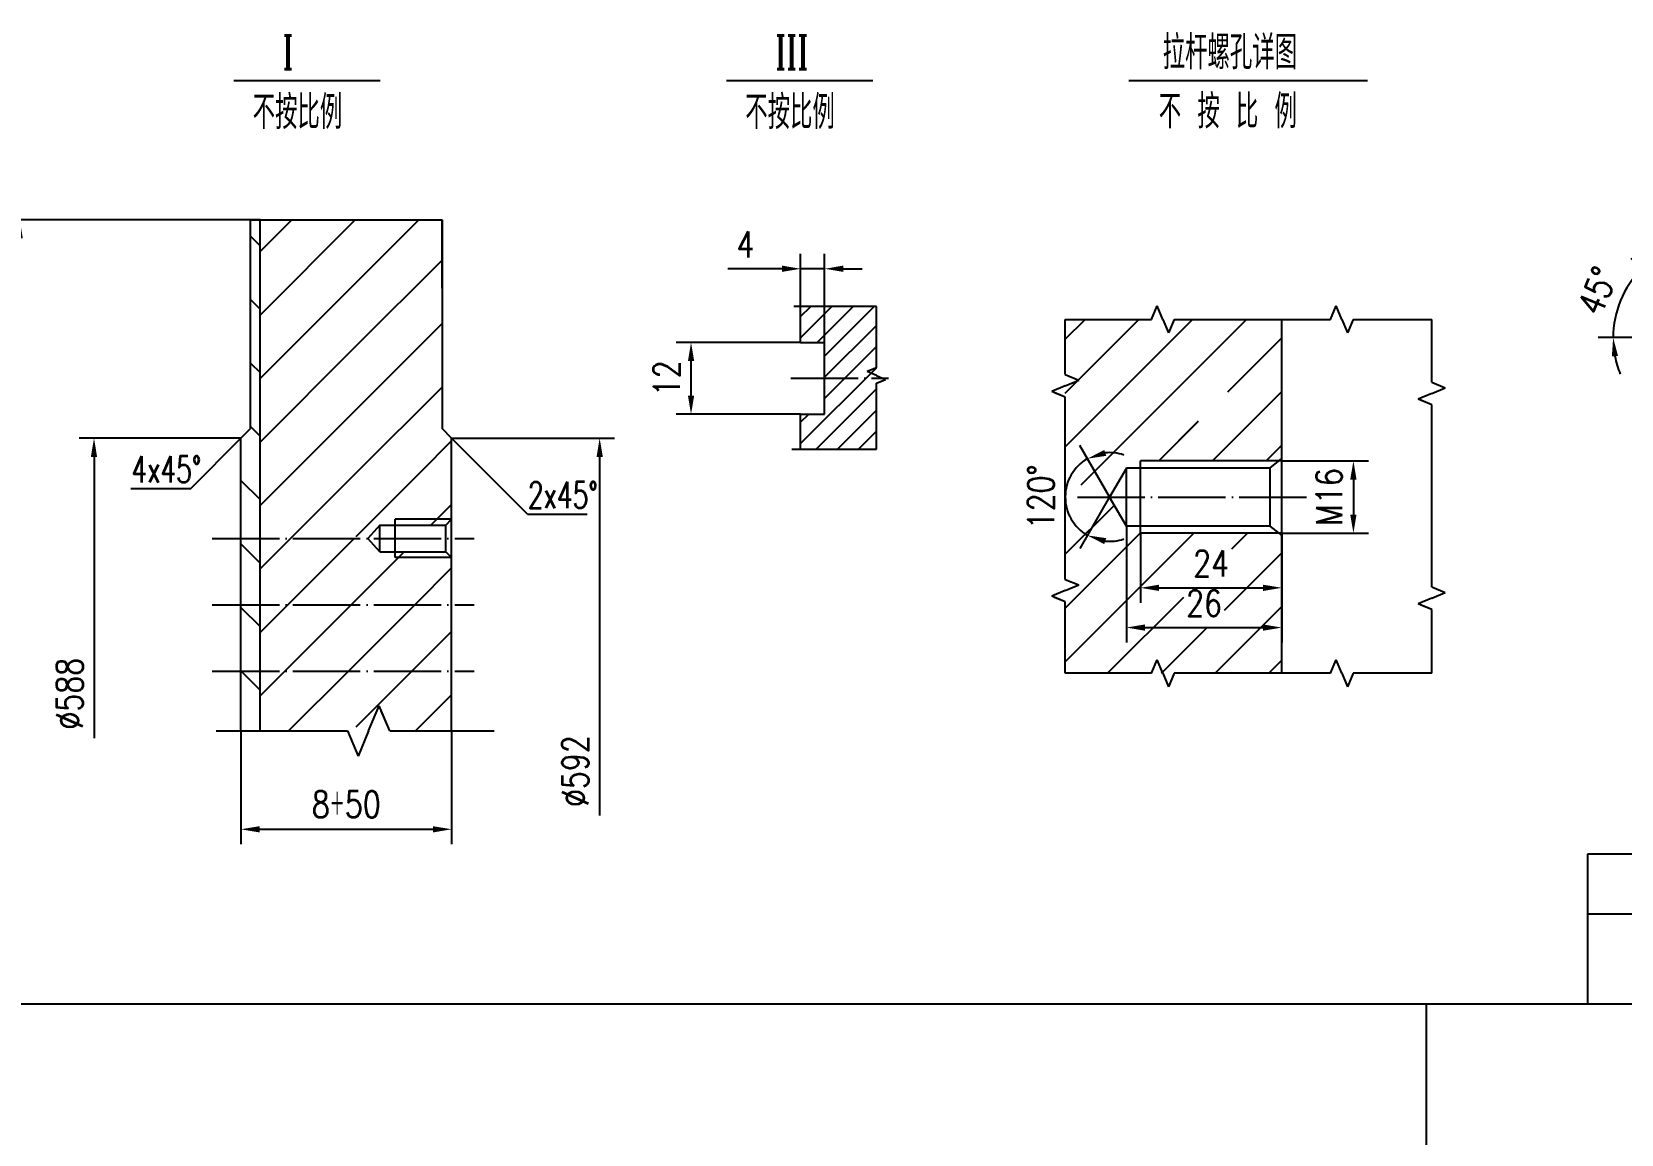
# Model space of a CAD drawing. Header units: millimetres. Extents: x -1044 to 22870, y -8556 to -3804.
# Drawn here: x 11493 to 13193, y -6320 to -5141 of the extents above; entities that cross this region are included whole.
import ezdxf

# ---------------------------------------------------------------- set-up
doc = ezdxf.new("R2010")
doc.units = ezdxf.units.MM
doc.header["$LTSCALE"] = 80
for name, pattern in [('ACAD_ISO05W100', [34, 24, -3, 0.5, -3, 0.5, -3]), ('DASHDOT-M', [36, 30, -3, 0, -3]), ('DIVIDE-M', [39, 30, -3, 0, -3, 0, -3])]:
    doc.linetypes.add(name, pattern=pattern)
for name, color, linetype in [('7', 7, 'Continuous'), ('CDR_DEFSET', 7, 'Continuous'), ('CDR_DIM', 7, 'Continuous'), ('CDR_DWG1', 4, 'Continuous'), ('CDR_DWG3', 1, 'DASHDOT-M'), ('CDR_DWG4', 3, 'DIVIDE-M'), ('中止线', 3, 'ACAD_ISO05W100'), ('中止线层', 3, 'DIVIDE-M'), ('尺寸线', 7, 'Continuous'), ('尺寸线层', 7, 'Continuous'), ('标注线', 7, 'Continuous'), ('轮廓线', 4, 'Continuous'), ('轮廓线层', 4, 'Continuous')]:
    doc.layers.add(name, color=color, linetype=linetype)
doc.styles.add('HZ', font='ROMANS.shx', dxfattribs={"width": 0.7, "height": 3, "bigfont": 'HZ.shx'})
doc.styles.add('ROMANC', font='romanc', dxfattribs={"bigfont": 'hz'})
doc.styles.add('TH_GBDIM', font='romans.shx', dxfattribs={"width": 0.8, "bigfont": 'gbcbig.shx'})
doc.dimstyles.new('TH_GBDIM', dxfattribs={"dimscale": 8, "dimtxt": 3.5, "dimasz": 2.5, "dimexe": 2, "dimexo": 0, "dimgap": 1.5, "dimtad": 1, "dimdec": 0, "dimzin": 0, "dimdsep": 46, "dimtxsty": 'TH_GBDIM', "dimcen": 2.5, "dimclrd": 256, "dimclre": 256, "dimclrt": 256, "dimadec": 0, "dimazin": 0, "dimtfac": 0.714286, "dimtdec": 0, "dimtmove": 0, "dimatfit": 3, "dimfxl": 0, "dimtzin": 0, "dimlwd": -1, "dimlwe": -1, "dimarcsym": 0})

# ---------------------------------------------------------------- blocks, each defined once
blk = doc.blocks.new('*D211')
at = {"layer": 'Defpoints', "color": 0, "ltscale": 0.001}
for p in [(11716.9, -5888.4), (11942.2, -5888.4), (11942.2, -5993.5)]:
    blk.add_point(p, dxfattribs=at)
at = {"layer": '尺寸线层', "ltscale": 0.001}
for p, q in [((11716.9, -5888.4), (11716.9, -6009.5)), ((11942.2, -5888.4), (11942.2, -6009.5)), ((11736.9, -5993.5), (11922.2, -5993.5))]:
    blk.add_line(p, q, dxfattribs=at)
for points in [[(11736.9, -5990.2), (11736.9, -5996.9), (11716.9, -5993.5)], [(11922.2, -5990.2), (11922.2, -5996.9), (11942.2, -5993.5)]]:
    blk.add_solid(points, dxfattribs=at)
at = {"layer": '尺寸线层', "ltscale": 0.001, "insert": (11829.6, -5966.8), "char_height": 28, "attachment_point": 5, "style": 'TH_GBDIM'}
blk.add_mtext('8＋50{}{}', dxfattribs=at)
blk = doc.blocks.new('*D212')
at = {"layer": 'Defpoints', "color": 0, "ltscale": 0.001}
for p in [(11942.2, -5575.3), (11920.5, -6287.2), (12100.5, -6287.2)]:
    blk.add_point(p, dxfattribs=at)
at = {"layer": '尺寸线层', "ltscale": 0.001}
for p, q in [((11942.2, -5575.3), (12116.5, -5575.3)), ((12100.5, -5595.3), (12100.5, -5978.8))]:
    blk.add_line(p, q, dxfattribs=at)
blk.add_solid([(12097.2, -5595.3), (12103.9, -5595.3), (12100.5, -5575.3)], dxfattribs=at)
at = {"layer": '尺寸线层', "ltscale": 0.001, "insert": (12074.5, -5931.3), "char_height": 28, "attachment_point": 5, "rotation": 90, "style": 'TH_GBDIM'}
blk.add_mtext('%%c592{}{}', dxfattribs=at)
blk = doc.blocks.new('*D214')
at = {"layer": 'Defpoints', "color": 0, "ltscale": 0.001}
for p in [(11737.4, -5341.8), (11480.5, -6124.8), (11718.6, -6124.8)]:
    blk.add_point(p, dxfattribs=at)
at = {"layer": '尺寸线层', "ltscale": 0.001}
for p, q in [((11737.4, -5341.8), (11464.5, -5341.8)), ((11480.5, -5361.8), (11480.5, -5780.8))]:
    blk.add_line(p, q, dxfattribs=at)
blk.add_solid([(11477.1, -5361.8), (11483.8, -5361.8), (11480.5, -5341.8)], dxfattribs=at)
at = {"layer": '尺寸线层', "ltscale": 0.001, "insert": (11454.5, -5733.3), "char_height": 28, "attachment_point": 5, "rotation": 90, "style": 'TH_GBDIM'}
blk.add_mtext('%%c652{}{}', dxfattribs=at)
blk = doc.blocks.new('*D213')
at = {"layer": 'Defpoints', "color": 0, "ltscale": 0.001}
for p in [(11716.9, -5575.3), (11559.9, -6121.6), (11650.4, -6121.6)]:
    blk.add_point(p, dxfattribs=at)
at = {"layer": '尺寸线层', "ltscale": 0.001}
for p, q in [((11716.9, -5575.3), (11543.9, -5575.3)), ((11559.9, -5595.3), (11559.9, -5896))]:
    blk.add_line(p, q, dxfattribs=at)
blk.add_solid([(11556.5, -5595.3), (11563.2, -5595.3), (11559.9, -5575.3)], dxfattribs=at)
at = {"layer": '尺寸线层', "ltscale": 0.001, "insert": (11533.9, -5848.5), "char_height": 28, "attachment_point": 5, "rotation": 90, "style": 'TH_GBDIM'}
blk.add_mtext('%%c588{}{}', dxfattribs=at)
blk = doc.blocks.new('*D219')
for p, q in [((12315.4, -5472.9), (12182.2, -5472.9)), ((12198.2, -5529.7), (12198.2, -5492.9)), ((12315.4, -5549.7), (12182.2, -5549.7))]:
    blk.add_line(p, q)
for points in [[(12194.9, -5492.9), (12201.6, -5492.9), (12198.2, -5472.9)], [(12194.9, -5529.7), (12201.6, -5529.7), (12198.2, -5549.7)]]:
    blk.add_solid(points)
at = {"layer": 'Defpoints', "color": 0}
for p in [(12198.2, -5472.9), (12315.4, -5472.9), (12315.4, -5549.7)]:
    blk.add_point(p, dxfattribs=at)
at = {"insert": (12172.2, -5511.3), "char_height": 28, "attachment_point": 5, "rotation": 90, "style": 'TH_GBDIM'}
blk.add_mtext('12{}{}', dxfattribs=at)
blk = doc.blocks.new('*D220')
for p, q in [((12315.4, -5472.9), (12315.4, -5378.2)), ((12341, -5472.9), (12341, -5378.2)), ((12295.4, -5394.2), (12237.4, -5394.2)), ((12341, -5394.2), (12315.4, -5394.2)), ((12361, -5394.2), (12381, -5394.2))]:
    blk.add_line(p, q)
for points in [[(12295.4, -5390.8), (12295.4, -5397.5), (12315.4, -5394.2)], [(12361, -5390.8), (12361, -5397.5), (12341, -5394.2)]]:
    blk.add_solid(points)
at = {"layer": 'Defpoints', "color": 0}
for p in [(12315.4, -5394.2), (12315.4, -5472.9), (12341, -5472.9)]:
    blk.add_point(p, dxfattribs=at)
at = {"insert": (12256.4, -5368.2), "char_height": 28, "attachment_point": 5, "style": 'TH_GBDIM'}
blk.add_mtext('4{}{}', dxfattribs=at)
blk = doc.blocks.new('*D223')
at = {"layer": 'Defpoints', "color": 0, "ltscale": 0.001}
for p in [(13198, -5415.9), (13271.5, -5451.4), (13287.9, -5467.8), (13287.9, -5467.8), (13416.4, -5467.8)]:
    blk.add_point(p, dxfattribs=at)
at = {"layer": '尺寸线', "ltscale": 0.001}
for p, q in [((13271.5, -5451.4), (13203.2, -5383.1)), ((13287.9, -5467.8), (13168.1, -5467.8))]:
    blk.add_line(p, q, dxfattribs=at)
for start, end in [(112.8907, 123.9454), (135, 180), (191.0546, 202.1093)]:
    blk.add_arc((13287.9, -5467.8), 103.8, start, end, dxfattribs=at)
for points in [[(13232.1, -5384.2), (13227.8, -5379.1), (13214.5, -5394.4)], [(13182.7, -5488), (13189.3, -5487.4), (13184.1, -5467.8)]]:
    blk.add_solid(points, dxfattribs=at)
at = {"layer": '尺寸线', "ltscale": 0.001, "insert": (13167.3, -5417.8), "char_height": 28, "attachment_point": 5, "rotation": 67.5, "style": 'TH_GBDIM'}
blk.add_mtext('45°', dxfattribs=at)
blk = doc.blocks.new('*D396')
at = {"layer": 'Defpoints', "color": 0, "ltscale": 0.001}
for p in [(12663.6, -5669.2), (12829.8, -5735.3), (12829.8, -5777.8)]:
    blk.add_point(p, dxfattribs=at)
at = {"layer": '尺寸线', "ltscale": 0.001}
for p, q in [((12663.6, -5669.2), (12663.6, -5793.8)), ((12829.8, -5735.3), (12829.8, -5793.8)), ((12683.6, -5777.8), (12809.8, -5777.8))]:
    blk.add_line(p, q, dxfattribs=at)
for points in [[(12683.6, -5774.5), (12683.6, -5781.2), (12663.6, -5777.8)], [(12809.8, -5774.5), (12809.8, -5781.2), (12829.8, -5777.8)]]:
    blk.add_solid(points, dxfattribs=at)
at = {"layer": '尺寸线', "ltscale": 0.001, "insert": (12746.7, -5751.8), "char_height": 28, "attachment_point": 5, "style": 'TH_GBDIM'}
blk.add_mtext('26{}{}', dxfattribs=at)
blk = doc.blocks.new('*D397')
at = {"layer": 'Defpoints', "color": 0, "ltscale": 0.001}
for p in [(12678.6, -5677), (12829.8, -5677), (12829.8, -5735.3)]:
    blk.add_point(p, dxfattribs=at)
at = {"layer": '尺寸线', "ltscale": 0.001}
for p, q in [((12678.6, -5677), (12678.6, -5751.3)), ((12829.8, -5677), (12829.8, -5751.3)), ((12698.6, -5735.3), (12809.8, -5735.3))]:
    blk.add_line(p, q, dxfattribs=at)
for points in [[(12698.6, -5732), (12698.6, -5738.7), (12678.6, -5735.3)], [(12809.8, -5732), (12809.8, -5738.7), (12829.8, -5735.3)]]:
    blk.add_solid(points, dxfattribs=at)
at = {"layer": '尺寸线', "ltscale": 0.001, "insert": (12754.2, -5709.3), "char_height": 28, "attachment_point": 5, "style": 'TH_GBDIM'}
blk.add_mtext('24{}{}', dxfattribs=at)
blk = doc.blocks.new('*D398')
at = {"layer": 'Defpoints', "color": 0, "ltscale": 0.001}
for p in [(12663.6, -5607.2), (12601.1, -5622), (12645.7, -5638.2), (12645.7, -5638.2), (12663.6, -5669.2)]:
    blk.add_point(p, dxfattribs=at)
at = {"layer": '尺寸线', "ltscale": 0.001}
for q in [(12614, -5583.3), (12614, -5693.1)]:
    blk.add_line((12645.7, -5638.2), q, dxfattribs=at)
for start, end in [(71.2958, 95.6479), (120, 240), (264.3521, 288.7042)]:
    blk.add_arc((12645.7, -5638.2), 47.4, start, end, dxfattribs=at)
for points in [[(12642.1, -5594.2), (12640, -5587.9), (12622, -5597.2)], [(12640, -5688.6), (12642.1, -5682.2), (12622, -5679.3)]]:
    blk.add_solid(points, dxfattribs=at)
at = {"layer": '尺寸线', "ltscale": 0.001, "insert": (12572.3, -5638.2), "char_height": 28, "attachment_point": 5, "rotation": 90, "style": 'TH_GBDIM'}
blk.add_mtext('120%%D', dxfattribs=at)
blk = doc.blocks.new('*D399')
for p, q in [((12829.8, -5599.5), (12922.4, -5599.5)), ((12906.4, -5619.5), (12906.4, -5657)), ((12829.8, -5677), (12922.4, -5677))]:
    blk.add_line(p, q)
for points in [[(12903, -5619.5), (12909.7, -5619.5), (12906.4, -5599.5)], [(12903, -5657), (12909.7, -5657), (12906.4, -5677)]]:
    blk.add_solid(points)
at = {"layer": 'Defpoints', "color": 0}
for p in [(12829.8, -5599.5), (12829.8, -5677), (12906.4, -5677)]:
    blk.add_point(p, dxfattribs=at)
at = {"insert": (12880.4, -5638.2), "char_height": 28, "attachment_point": 5, "rotation": 90, "style": 'TH_GBDIM'}
blk.add_mtext('M16{}{}', dxfattribs=at)

msp = doc.modelspace()

# ---------------------------------------------------------------- linework, layer by layer
at = {"color": 7, "linetype": 'Continuous'}
for p, q in [((11709.31, -5192.96), (11865.92, -5192.96)), ((12235.98, -5192.96), (12392.6, -5192.96)), ((12666.2, -5192.96), (12921.43, -5192.96)), ((12829.8, -5599.47), (12678.6, -5599.47)), ((12829.8, -5676.98), (12678.6, -5676.98))]:
    msp.add_line(p, q, dxfattribs=at)
at = {"color": 3, "linetype": 'DIVIDE-M'}
for p, q in [((12396.4, -5434.39), (12307.97, -5434.39)), ((12396.4, -5500), (12396.4, -5434.39)), ((12396.4, -5587.02), (12396.4, -5516.54)), ((12305.85, -5587.02), (12396.4, -5587.02))]:
    msp.add_line(p, q, dxfattribs=at)
at = {"color": 4, "linetype": 'Continuous'}
for p, q in [((12315.41, -5472.87), (12315.41, -5434.39)), ((12829.8, -5599.47), (12829.8, -5448.31)), ((12315.41, -5472.87), (12341.01, -5472.87)), ((12341.01, -5549.67), (12341.01, -5472.87)), ((12315.41, -5587.02), (12315.41, -5549.67)), ((12315.41, -5549.67), (12341.01, -5549.67)), ((12663.6, -5607.22), (12645.7, -5638.22)), ((12663.6, -5669.22), (12663.6, -5607.22)), ((12817.18, -5607.22), (12663.6, -5607.22)), ((12678.6, -5676.98), (12678.6, -5599.65)), ((12829.8, -5676.98), (12829.8, -5599.47)), ((12663.6, -5669.22), (12645.7, -5638.22)), ((12817.18, -5669.22), (12663.6, -5669.22)), ((12829.8, -5826.61), (12829.8, -5676.98))]:
    msp.add_line(p, q, dxfattribs=at)
at = {"color": 0, "linetype": 'Continuous'}
for p, q in [((12315.41, -5445.22), (12326.24, -5434.39)), ((12315.41, -5467.85), (12348.87, -5434.39)), ((12333.01, -5472.87), (12371.5, -5434.39)), ((12341.01, -5487.5), (12394.12, -5434.39)), ((12341.01, -5510.13), (12396.4, -5454.74)), ((12341.01, -5532.76), (12396.4, -5477.37)), ((12315.41, -5580.98), (12396.4, -5500)), ((12332, -5587.02), (12396.4, -5522.63)), ((12315.41, -5558.36), (12324.1, -5549.67)), ((12354.63, -5587.02), (12396.4, -5545.25)), ((12377.25, -5587.02), (12396.4, -5567.88))]:
    msp.add_line(p, q, dxfattribs=at)
msp.add_line((14596.49, -6084.28), (13156.49, -6084.28))
at = {"layer": '7'}
msp.add_line((12698.87, -5676.98), (12678.6, -5676.98), dxfattribs=at)
at = {"layer": 'CDR_DEFSET'}
for p, q in [((12598.29, -5584.54), (12734.52, -5448.31)), ((12598.29, -5469.59), (12619.57, -5448.31)), ((12598.29, -5527.06), (12677.05, -5448.31)), ((12615.27, -5625.03), (12791.99, -5448.31)), ((12772.06, -5525.71), (12829.8, -5467.97)), ((12755.78, -5599.47), (12829.8, -5525.45)), ((12698.31, -5599.47), (12740.85, -5556.92)), ((12698.31, -5599.47), (12740.25, -5557.52)), ((12813.25, -5599.47), (12829.8, -5582.92)), ((12598.29, -5699.48), (12650.77, -5647)), ((12598.29, -5756.96), (12678.6, -5676.65)), ((12598.29, -5814.43), (12735.74, -5676.98)), ((12776.4, -5693.79), (12793.22, -5676.98)), ((12768.48, -5759.19), (12829.8, -5697.87)), ((12643.58, -5826.61), (12724.93, -5745.27)), ((12758.53, -5826.61), (12829.8, -5755.34)), ((12701.05, -5826.61), (12750.33, -5777.34)), ((12816, -5826.61), (12829.8, -5812.81))]:
    msp.add_line(p, q, dxfattribs=at)
at = {"layer": 'CDR_DIM'}
for p, q in [((11771.39, -5341.81), (11737.43, -5375.78)), ((11839.27, -5341.81), (11737.43, -5443.66)), ((11907.16, -5341.81), (11839.83, -5409.14)), ((11727.19, -5359.23), (11737.43, -5369.47)), ((11931.99, -5384.86), (11839.83, -5477.02)), ((11839.83, -5409.14), (11737.43, -5511.54)), ((11727.19, -5427.11), (11737.43, -5437.35)), ((11931.99, -5452.75), (11839.83, -5544.91)), ((11839.83, -5477.02), (11737.43, -5579.42)), ((11727.19, -5495), (11737.43, -5505.24)), ((11931.99, -5520.63), (11841.03, -5611.59)), ((11839.83, -5544.91), (11773.14, -5611.59)), ((11727.19, -5562.88), (11737.43, -5573.12)), ((11663.33, -5628.95), (11716.95, -5575.33)), ((11942.23, -5578.27), (11908.91, -5611.59)), ((12023.31, -5656.41), (11942.23, -5575.33)), ((11716.95, -5620.52), (11737.43, -5641)), ((11773.14, -5611.59), (11737.43, -5647.31)), ((11839.83, -5612.79), (11770.08, -5682.54)), ((11908.91, -5611.59), (11839.83, -5680.67)), ((11841.03, -5611.59), (11839.83, -5612.79)), ((11599.35, -5628.95), (11663.33, -5628.95)), ((11942.23, -5646.15), (11920.07, -5668.32)), ((12023.31, -5656.41), (12087.29, -5656.41)), ((11716.95, -5688.4), (11737.43, -5708.88)), ((11770.08, -5682.54), (11737.43, -5715.19)), ((11837.96, -5682.54), (11767.02, -5753.48)), ((11891.62, -5696.76), (11839.83, -5748.55)), ((11942.23, -5714.04), (11902.78, -5753.48)), ((12829.8, -5716.28), (12829.8, -5777.03)), ((11716.95, -5756.28), (11737.43, -5776.76)), ((11767.02, -5753.48), (11737.43, -5783.07)), ((11834.9, -5753.48), (11763.96, -5824.43)), ((11839.83, -5748.55), (11834.9, -5753.48)), ((11902.78, -5753.48), (11839.83, -5816.44)), ((11942.23, -5781.92), (11899.72, -5824.43)), ((12829.8, -5785.27), (12829.8, -5792.6)), ((11716.95, -5824.17), (11717.21, -5824.43)), ((11717.21, -5824.43), (11737.43, -5844.65)), ((11763.96, -5824.43), (11737.43, -5850.95)), ((11831.84, -5824.43), (11767.9, -5888.37)), ((11839.83, -5816.44), (11831.84, -5824.43)), ((11899.72, -5824.43), (11839.83, -5884.32)), ((11942.23, -5849.8), (11903.66, -5888.37))]:
    msp.add_line(p, q, dxfattribs=at)
at = {"layer": 'CDR_DWG1'}
for p, q in [((11727.19, -5341.81), (11931.99, -5341.81)), ((11727.19, -5414.77), (11727.19, -5341.81)), ((11727.19, -5565.09), (11727.19, -5341.81)), ((11737.43, -5888.37), (11737.43, -5341.81)), ((11931.99, -5414.77), (11931.99, -5341.81)), ((11931.99, -5341.81), (11931.99, -5565.09)), ((11716.95, -5575.33), (11727.19, -5565.09)), ((11942.23, -5575.33), (11931.99, -5565.09)), ((11716.95, -5888.37), (11716.95, -5575.33)), ((11942.23, -5888.37), (11942.23, -5575.33))]:
    msp.add_line(p, q, dxfattribs=at)
at = {"layer": 'CDR_DWG1', "color": 4}
msp.add_line((14596.49, -6020.28), (13156.49, -6020.28), dxfattribs=at)
at = {"layer": 'CDR_DWG1', "ltscale": 0.001}
msp.add_line((13156.49, -6020.28), (13156.49, -6180.28), dxfattribs=at)
at = {"layer": 'CDR_DWG3', "ltscale": 0.03}
for p, q in [((12304.75, -5511.27), (12409.25, -5511.27)), ((12611.27, -5638.22), (12858.46, -5638.22)), ((11686.1, -5682.54), (11966.3, -5682.54)), ((11686.1, -5753.48), (11966.3, -5753.48)), ((11686.1, -5824.43), (11966.3, -5824.43))]:
    msp.add_line(p, q, dxfattribs=at)
at = {"layer": 'CDR_DWG4'}
for p, q in [((12690.49, -5448.31), (12696.52, -5433.9)), ((12702.55, -5448.31), (12696.52, -5433.9)), ((12882.05, -5448.31), (12888.09, -5433.9)), ((12894.12, -5448.31), (12888.09, -5433.9)), ((12702.55, -5448.31), (12708.58, -5462.72)), ((12714.61, -5448.31), (12708.58, -5462.72)), ((12894.12, -5448.31), (12900.15, -5462.72)), ((12906.18, -5448.31), (12900.15, -5462.72)), ((12396.4, -5500), (12386.52, -5504.13)), ((12396.4, -5508.27), (12386.52, -5504.13)), ((12396.4, -5508.27), (12406.28, -5512.41)), ((12396.4, -5516.54), (12406.28, -5512.41)), ((12598.29, -5519.44), (12583.88, -5525.47)), ((12598.29, -5507.37), (12612.7, -5513.41)), ((12598.29, -5519.44), (12612.7, -5513.41)), ((12990.15, -5515.52), (13004.56, -5521.55)), ((12990.15, -5527.58), (13004.56, -5521.55)), ((12598.29, -5531.5), (12583.88, -5525.47)), ((12598.29, -5531.5), (12586.76, -5526.68)), ((12990.15, -5527.58), (12975.74, -5533.62)), ((12990.15, -5539.65), (12975.74, -5533.62)), ((12990.15, -5539.65), (12978.63, -5534.82)), ((12598.29, -5726.27), (12612.7, -5732.3)), ((12598.29, -5738.33), (12583.88, -5744.36)), ((12598.29, -5738.33), (12612.7, -5732.3)), ((12990.15, -5734.41), (13004.56, -5740.45)), ((12990.15, -5746.48), (13004.56, -5740.45)), ((12598.29, -5750.39), (12583.88, -5744.36)), ((12598.29, -5750.39), (12586.76, -5745.57)), ((12990.15, -5746.48), (12975.74, -5752.51)), ((12990.15, -5758.54), (12975.74, -5752.51)), ((12990.15, -5758.54), (12978.63, -5753.71)), ((12690.49, -5826.61), (12696.52, -5812.2)), ((12702.55, -5826.61), (12696.52, -5812.2)), ((12702.55, -5826.61), (12708.58, -5841.02)), ((12714.61, -5826.61), (12708.58, -5841.02)), ((12882.05, -5826.61), (12888.09, -5812.2)), ((12894.12, -5826.61), (12888.09, -5812.2)), ((12894.12, -5826.61), (12900.15, -5841.02)), ((12906.18, -5826.61), (12900.15, -5841.02)), ((11853.47, -5888.37), (11864.78, -5861.35)), ((11876.09, -5888.37), (11864.78, -5861.35)), ((11876.09, -5888.37), (11867.04, -5866.75)), ((11830.85, -5888.37), (11842.16, -5915.38)), ((11853.47, -5888.37), (11842.16, -5915.38))]:
    msp.add_line(p, q, dxfattribs=at)
at = {"layer": 'CDR_DWG4', "ltscale": 5}
for p, q in [((12598.29, -5448.31), (12690.49, -5448.31)), ((12598.29, -5507.37), (12598.29, -5448.31)), ((12714.61, -5448.31), (12882.05, -5448.31)), ((12906.18, -5448.31), (12990.15, -5448.31)), ((12990.15, -5515.52), (12990.15, -5448.31)), ((12598.29, -5726.27), (12598.29, -5531.5)), ((12990.15, -5734.41), (12990.15, -5539.65)), ((12598.29, -5826.61), (12598.29, -5750.39)), ((12990.15, -5826.61), (12990.15, -5758.54)), ((12690.49, -5826.61), (12598.29, -5826.61)), ((12882.05, -5826.61), (12714.61, -5826.61)), ((12990.15, -5826.61), (12906.18, -5826.61))]:
    msp.add_line(p, q, dxfattribs=at)
at = {"layer": '中止线', "ltscale": 5}
msp.add_line((12714.61, -5448.31), (12727.27, -5448.31), dxfattribs=at)
at = {"layer": '中止线层', "color": 3, "ltscale": 5}
for p, q in [((11690.66, -5888.37), (11830.85, -5888.37)), ((11876.09, -5888.37), (11987.76, -5888.37))]:
    msp.add_line(p, q, dxfattribs=at)
at = {"layer": '尺寸线', "ltscale": 0.001}
msp.add_line((12984.49, -8476.27), (12984.49, -6180.28), dxfattribs=at)
at = {"layer": '尺寸线层'}
for p, q in [((11942.23, -5662.07), (11881.75, -5662.07)), ((11942.23, -5703.01), (11881.75, -5703.01))]:
    msp.add_line(p, q, dxfattribs=at)
at = {"layer": '标注线'}
for p in [(8148.49, -6180.28), (13156.49, -6180.28)]:
    msp.add_line(p, (14596.49, -6180.28), dxfattribs=at)
at = {"layer": '轮廓线', "ltscale": 0.001}
for p, q in [((12817.18, -5607.22), (12829.8, -5596.93)), ((12817.18, -5607.22), (12817.18, -5669.22)), ((12817.18, -5669.22), (12829.8, -5679.51))]:
    msp.add_line(p, q, dxfattribs=at)
at = {"layer": '轮廓线层'}
for p, q in [((11865.33, -5668.32), (11852.69, -5682.54)), ((11865.33, -5668.32), (11935.98, -5668.32)), ((11865.33, -5696.76), (11865.33, -5668.32)), ((11881.75, -5703.01), (11881.75, -5662.07)), ((11935.98, -5668.32), (11942.23, -5662.07)), ((11935.98, -5696.76), (11935.98, -5668.32)), ((11865.33, -5696.76), (11852.69, -5682.54)), ((11865.33, -5696.76), (11935.98, -5696.76)), ((11935.98, -5696.76), (11942.23, -5703.01))]:
    msp.add_line(p, q, dxfattribs=at)

# ---------------------------------------------------------------- texts
at = {"color": 7, "linetype": 'Continuous', "width": 0.7}
for s, style, p in [('I', 'ROMANC', (11761.36, -5180.82)), ('III', 'ROMANC', (12288.04, -5180.82)), ('拉杆螺孔详图', 'HZ', (12702.48, -5180.82)), ('不按比例', 'HZ', (11729.53, -5244.75)), ('不按比例', 'HZ', (12256.2, -5244.75)), ('不 按 比 例', 'HZ', (12698.33, -5243.99))]:
    msp.add_text(s, height=36, dxfattribs=dict(at, style=style)).set_placement(p)
at = {"layer": 'CDR_DIM', "style": 'HZ', "width": 0.7}
for s, p in [('4x45%%d', (11599.84, -5622.62)), ('2x45%%d', (12023.79, -5650.08))]:
    msp.add_text(s, height=28, dxfattribs=at).set_placement(p)

# ---------------------------------------------------------------- dimensions: what is measured, and where the dimension line sits
for base, p1, p2, angle, text, override, picture, middle in [((12315.41, -5394.16), (12341.01, -5472.87), (12315.41, -5472.87), 180, '4{}{}', {"dimgap": 1.5, "dimtad": 1, "dimjust": 0, "dimdec": 0, "dimlfac": 0.25, "dimse1": 0, "dimse2": 0, "dimsd1": 0, "dimsd2": 0}, '*D220', (12256.41, -5368.16)), ((12906.36, -5676.98), (12829.8, -5599.47), (12829.8, -5676.98), 90, 'M16{}{}', {"dimgap": 1.5, "dimtad": 1, "dimjust": 0, "dimdec": 0, "dimlfac": 1, "dimse1": 0, "dimse2": 0, "dimsd1": 0, "dimsd2": 0}, '*D399', (12880.36, -5638.22))]:
    dim = msp.add_linear_dim(base=base, p1=p1, p2=p2, angle=angle, text=text, dimstyle='TH_GBDIM', override=override)
    dim.commit()
    dim.dimension.update_dxf_attribs({"geometry": picture, "text_midpoint": middle})
dim = msp.add_linear_dim(base=(12198.23, -5472.87), p1=(12315.41, -5549.67), p2=(12315.41, -5472.87), angle=90, text='12{}{}', dimstyle='TH_GBDIM', override={"dimgap": 1.5, "dimtad": 1, "dimjust": 0, "dimdec": 0, "dimlfac": 0.25, "dimse1": 0, "dimse2": 0, "dimsd1": 0, "dimsd2": 0})
dim.commit()
dim.dimension.update_dxf_attribs({"geometry": '*D219', "text_midpoint": (12198.23, -5511.27), "dimtype": 160})
at = {"layer": '尺寸线', "ltscale": 0.001}
dim = msp.add_angular_dim_2l(base=(13198, -5415.88), line1=((13416.39, -5467.79), (13287.91, -5467.79)), line2=((13287.91, -5467.79), (13271.5, -5451.38)), dimstyle='TH_GBDIM', dxfattribs=at)
dim.commit()
dim.dimension.update_dxf_attribs({"geometry": '*D223', "text_midpoint": (13167.26, -5417.81)})
dim = msp.add_angular_dim_2l(base=(12601.15, -5622), line1=((12663.6, -5669.22), (12645.7, -5638.22)), line2=((12663.6, -5607.22), (12645.7, -5638.22)), text='120%%D', dimstyle='TH_GBDIM', dxfattribs=at)
dim.commit()
dim.dimension.update_dxf_attribs({"geometry": '*D398', "text_midpoint": (12572.29, -5638.22)})
for base, p1, p2, text, picture, middle in [((12829.8, -5777.83), (12663.6, -5669.22), (12829.8, -5735.35), '26{}{}', '*D396', (12746.7, -5751.83)), ((12829.8, -5735.35), (12678.6, -5676.98), (12829.8, -5676.98), '24{}{}', '*D397', (12754.2, -5709.35))]:
    dim = msp.add_linear_dim(base=base, p1=p1, p2=p2, text=text, dimstyle='TH_GBDIM', override={"dimgap": 1.5, "dimtad": 1, "dimjust": 0, "dimdec": 0, "dimlfac": 1, "dimse1": 0, "dimse2": 0, "dimsd1": 0, "dimsd2": 0}, dxfattribs=at)
    dim.commit()
    dim.dimension.update_dxf_attribs({"geometry": picture, "text_midpoint": middle})
at = {"layer": '尺寸线层', "ltscale": 0.001}
for base, p1, p2, angle, text, override, picture, middle in [((11480.47, -6124.79), (11737.43, -5341.81), (11718.6, -6124.79), 270, '%%c652{}{}', {"dimgap": 1.5, "dimtad": 1, "dimjust": 0, "dimdec": 0, "dimlfac": 1, "dimse1": 0, "dimse2": 1, "dimsd1": 0, "dimsd2": 1}, '*D214', (11454.47, -5733.3)), ((11559.86, -6121.65), (11716.95, -5575.33), (11650.44, -6121.65), 270, '%%c588{}{}', {"dimgap": 1.5, "dimtad": 1, "dimjust": 0, "dimdec": 0, "dimlfac": 1, "dimse1": 0, "dimse2": 1, "dimsd1": 0, "dimsd2": 1}, '*D213', (11533.86, -5848.49)), ((12100.54, -6287.24), (11942.23, -5575.33), (11920.52, -6287.24), 270, '%%c592{}{}', {"dimgap": 1.5, "dimtad": 1, "dimjust": 0, "dimdec": 0, "dimlfac": 1, "dimse1": 0, "dimse2": 1, "dimsd1": 0, "dimsd2": 1}, '*D212', (12074.54, -5931.29)), ((11942.23, -5993.53), (11716.95, -5888.37), (11942.23, -5888.37), 180, '8＋50{}{}', {"dimgap": 1.5, "dimtad": 1, "dimjust": 0, "dimdec": 0, "dimlfac": 1, "dimse1": 0, "dimse2": 0, "dimsd1": 0, "dimsd2": 0}, '*D211', (11829.59, -5966.76))]:
    dim = msp.add_linear_dim(base=base, p1=p1, p2=p2, angle=angle, text=text, dimstyle='TH_GBDIM', override=override, dxfattribs=at)
    dim.commit()
    dim.dimension.update_dxf_attribs({"geometry": picture, "text_midpoint": middle})

doc.saveas('drawing.dxf')
